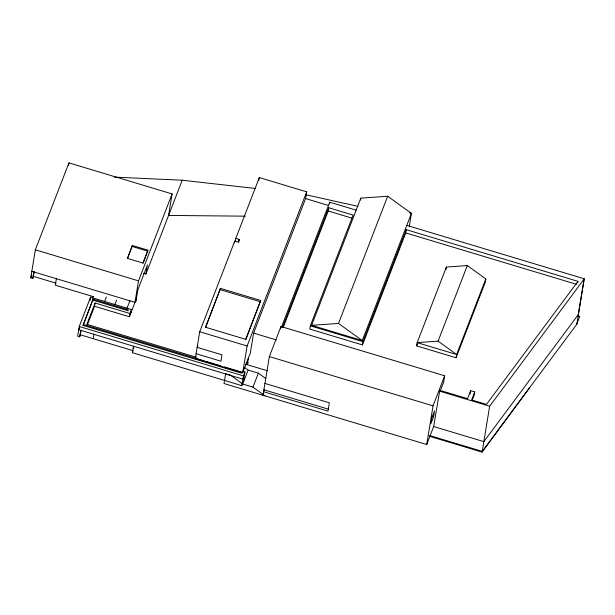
<?xml version="1.0" encoding="UTF-8"?>
<svg xmlns="http://www.w3.org/2000/svg" width="615" height="615" viewBox="0 0 615 615"><rect width="100%" height="100%" fill="white"/><g stroke="black" fill="none" stroke-linecap="round" stroke-linejoin="round"><path stroke-width="0.92" d="M34.325 271.784L32.795 278.418L30.75 277.803L35.332 249.798L68.934 162.883L172.1 193.94L168.579 215.442L245.3 216.165M32.795 278.418L33.863 271.922M68.473 165.689L68.934 162.883M56.372 278.695L55.312 285.191L93.703 296.753M130.957 312.774L131.495 309.522L90.559 297.206L79.243 326.473L77.651 336.221L79.696 336.836L81.226 330.201M79.696 336.836L80.757 330.34M224.39 366.917L241.81 372.16L241.649 373.136L83.048 325.389L92.98 299.136L128.32 309.776L128.166 310.752L92.819 300.112L92.98 299.136M90.028 300.451L90.559 297.206M94.549 306.27L95.079 303.018L129.95 313.512L129.419 316.763L94.549 306.27L87.345 324.897M93.257 338.688L94.018 334.053M127.566 258.508L132.371 245.508L147.946 250.19L143.134 263.189M172.1 193.94L138.506 280.855L134.985 302.357L31.811 271.307M135.953 301.458L137.898 289.604L147.423 264.95L145.94 274.021L143.38 273.252M242.464 384.044L241.841 385.643L132.356 352.687L133.417 346.191M133.432 348.836L133.732 346.975M195.324 358.56L199.721 331.739L234.776 241.042L238.205 242.079L239.235 239.404L235.806 238.374L259.307 177.581L306.693 191.849L305.594 198.568L253.595 333.099L250.297 353.202L242.717 372.828L195.324 358.56L196.016 356.777M205.587 327.641L220.478 288.381L260.699 300.489L245.816 339.749M234.469 242.933L234.776 241.042M235.345 241.203L235.806 238.374M238.774 242.233L239.235 239.404M258.861 180.295L259.307 177.581M242.717 372.828L247.107 345.999L306.693 191.849M241.841 385.643L243.44 375.896L244.978 371.906L242.225 371.076M243.54 380.723L244.978 371.906M248.529 357.446L247.338 364.726L248.114 362.727L246.308 362.189M440.248 390.963L443.607 382.276L444.676 375.78L280.97 326.504L269.347 356.592L263.012 395.245L263.674 393.531M280.571 328.94L280.97 326.504M283.346 327.057L328.21 210.991L328.748 207.739L353.11 215.081L310.306 325.819L309.776 329.063L362.45 344.923L405.739 232.916L406.277 229.672L577.954 281.347L577.685 282.969M329.463 203.934L329.748 202.197L356.162 210.146M360.498 200.006L360.805 198.138L387.673 196.247L411.427 213.374L409.29 226.42M362.45 344.923L362.981 341.671L406.277 229.672M416.624 345.884L417.155 342.632L446.375 267.048L467.315 265.58L485.827 278.926L485.296 282.177L456.076 357.761L416.624 345.884L418 342.324M445.975 269.485L446.375 267.048M264.95 395.852L252.957 387.127L242.725 384.044L230.733 375.327L225.613 373.782L224.014 383.529L426.71 444.522L433.045 405.869L444.676 375.78M433.621 416.632L434.559 410.874L431.83 417.946L430.884 423.704L433.621 416.632L432.084 416.171M426.71 444.522L433.667 426.526L439.779 390.317L467.538 398.674L470.621 390.694L474.711 391.932L474.18 395.176L472.128 400.496M456.076 357.761L456.614 354.509L485.827 278.926M470.091 393.946L470.621 390.694M430.031 436.435L482.129 452.117L489.648 406.223L584.25 278.803L406.784 225.382M529.469 387.888L482.129 452.117M433.667 426.526L483.844 441.632L578.277 314.665L584.073 279.256M576.855 323.959L584.25 278.803M30.75 277.803L31.788 275.113M79.742 327.057L78.712 329.725L242.91 379.148M92.373 298.129L93.05 296.361M83.048 325.389L92.819 300.112M95.079 303.018L86.853 324.313L196.254 357.238M104.673 301.373L106.38 296.968M132.371 245.508L127.39 258.385L142.964 263.074L147.946 250.19M114.905 304.456L116.612 300.043M126.867 308.584L129.934 300.65M129.95 313.512L131.495 309.522M129.419 316.763L136.415 298.659M145.94 274.021L182.194 180.218L255.717 188.521M132.356 352.687L133.124 350.688L80.465 334.837M197.846 345.592L197.161 347.352L222 354.824L220.954 361.197L196.124 353.717M220.478 288.381L205.464 327.226L245.685 339.334L260.699 300.489M242.725 384.044L248.122 370.076L244.378 367.347M252.957 387.127L258.361 373.151L248.122 370.076M281.478 327.08L329.748 202.197M282.5 327.38L328.748 207.739M264.266 389.979L263.589 391.74L327.987 411.12L329.348 402.802L264.95 383.422M409.621 212.836L411.427 213.374L362.266 340.564L311.636 325.327L360.805 198.138M311.636 325.327L338.511 323.436L387.673 196.247M438.095 341.164L456.614 354.509L417.155 342.632L438.095 341.164L467.315 265.58M474.711 391.932L471.628 399.911L486.457 404.37L577.954 281.347M578.277 314.665L578.454 314.211M114.382 177.12L182.194 180.218M306.216 194.832L358.015 206.348M263.904 389.787L328.31 409.129M305.594 198.568L328.272 205.395M405.739 232.916L576.539 284.33M328.21 210.991L351.68 218.056M577.9 315.941L579.737 316.494L576.678 324.413L482.252 451.372L429.239 435.42M132.217 246.477L147.785 251.166M220.262 289.68L260.491 301.788M310.306 325.819L362.981 341.671M35.332 249.798L138.506 280.855M253.595 333.099L276.273 339.926M439.471 391.117L489.648 406.223M33.571 276.419L56.08 283.2M199.721 331.739L247.107 345.999M269.347 356.592L433.045 405.869M245.523 364.18L267.394 370.76M83.21 324.413L204.226 360.844M206.056 361.397L220.724 365.81M79.243 326.473L243.44 375.896M338.511 323.436L362.266 340.564M258.361 373.151L265.857 378.609"/></g></svg>
